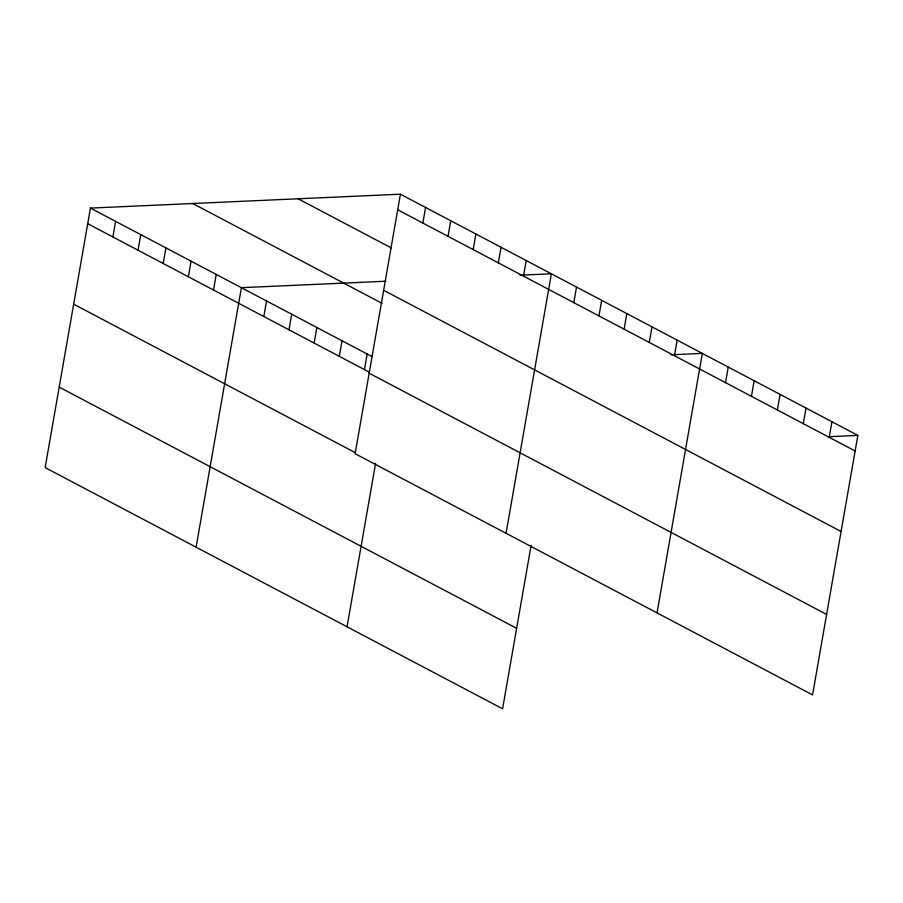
<?xml version="1.0" encoding="UTF-8"?>
<svg xmlns="http://www.w3.org/2000/svg" width="903" height="903" viewBox="0 0 903 903"><rect width="100%" height="100%" fill="white"/><g stroke="black" fill="none" stroke-linecap="round" stroke-linejoin="round"><path stroke-width="1.35" d="M400.413 194.201L355.127 453.701L812.565 694.904L857.85 435.404L400.413 194.201L90.435 208.096L45.15 467.596L502.587 708.799L531.111 545.378M112.875 236.947L115.595 221.359M138.035 250.21L140.755 234.622M163.195 263.484L165.915 247.896M188.355 276.747L191.075 261.159M213.514 290.01L216.235 274.422M196.109 547.195L241.394 287.685L385.841 281.217M263.834 316.547L266.554 300.959M288.994 329.809L291.714 314.221M314.154 343.072L316.874 327.484M339.314 356.346L342.034 340.758M364.473 369.609L367.194 354.021M347.057 626.795L375.58 463.363M422.852 223.052L425.573 207.464M448.012 236.326L450.732 220.727M473.172 249.589L475.892 234.001M498.332 262.852L501.052 247.264M523.492 276.115L526.212 260.527M506.075 533.301L551.372 273.801L520.004 275.201M573.811 302.652L576.532 287.064M598.96 315.915L601.68 300.327M624.12 329.189L626.84 313.589M649.28 342.451L652 326.863M674.439 355.714L677.16 340.126M657.034 612.9L702.32 353.389L670.952 354.8M725.527 382.646L728.247 367.058M751.443 396.315L754.163 380.727M777.37 409.985L780.09 394.397M803.286 423.654L806.007 408.066M829.202 437.323L831.934 421.735M827.848 436.747L857.85 435.404M397.692 209.789L855.13 450.992M298.125 198.784L391.575 248.054M383.64 290.281L841.077 531.483M192.734 203.514L382.025 303.318M90.435 208.096L371.98 356.55M87.715 223.684L369.259 372.138M369.169 373.21L826.606 614.412M73.674 304.176L355.218 452.629M59.203 387.105L516.629 628.307"/></g></svg>
